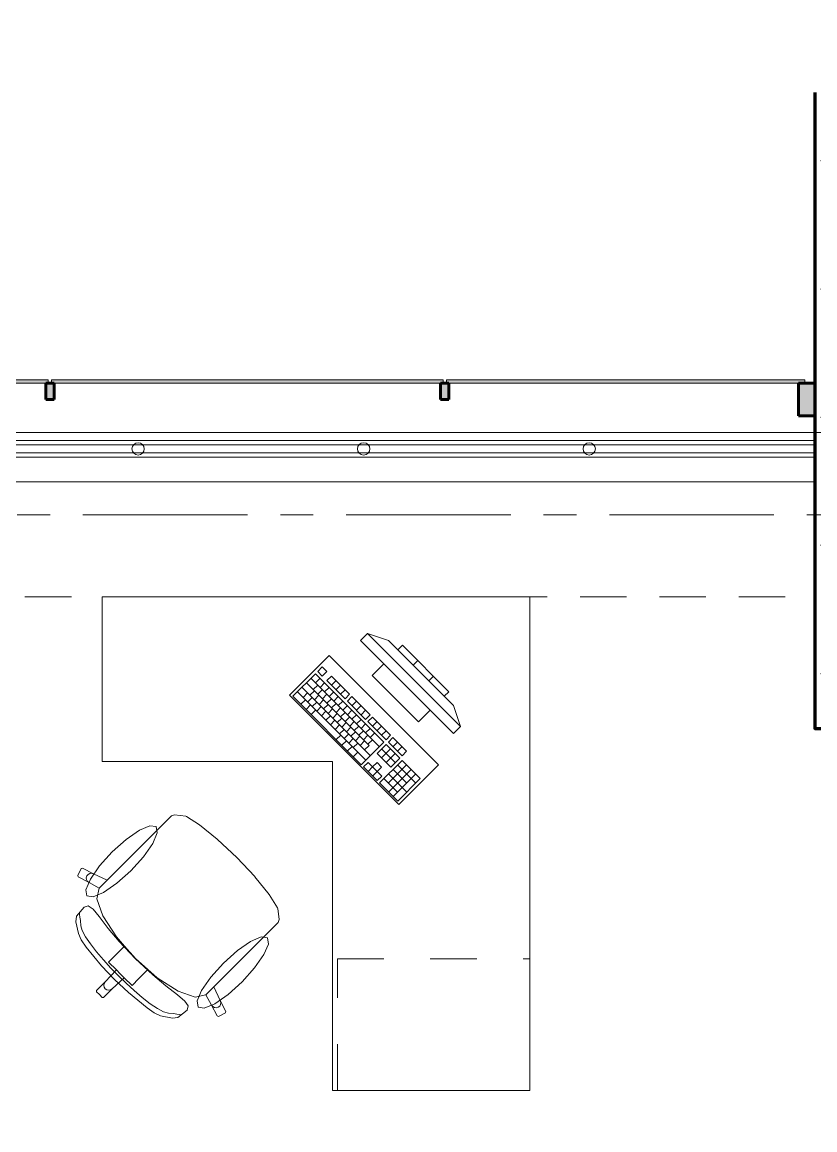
# Model space of a CAD drawing. Header units: inches. Extents: x -38 to 5698, y -33 to 92.
# Drawn here: x 291.16 to 293.57, y 37.781 to 41.147 of the extents above; entities that cross this region are included whole.
import ezdxf

# ---------------------------------------------------------------- set-up
doc = ezdxf.new("R2010")
doc.units = ezdxf.units.IN
doc.header["$MEASUREMENT"] = 0
doc.set_wipeout_variables(frame=1)
for name, pattern in [('Hidden Line', [0.195611, 0.141111, -0.0545]), ('Punto & Raya', [0.65, 0.5, -0.075, 0, -0.075]), ('Rayas', [0.282222, 0.141111, -0.141111]), ('Wipeout_Contour', [1, 0, -1])]:
    doc.linetypes.add(name, pattern=pattern)
for name, color, linetype in [('02 _ ARQ _ ALB _ Ejes Generales', 7, 'Continuous'), ('02 _ ARQ _ ZON _ Espacio.3D', 7, 'Continuous'), ('08 _ STR _ EXT _ 06 Columnas', 7, 'Continuous'), ('08 _ STR _ EXT _ 07 Losa Aligerada', 7, 'Continuous'), ('08 _ STR _ EXT _ 08 Placas Inclinadas', 7, 'Continuous'), ('08 _ STR _ EXT _ 09 Vigas', 7, 'Continuous'), ('Acabado - Muros', 7, 'Continuous'), ('Estructura - 04 MURO', 253, 'Continuous'), ('Interior - Escaleras & Barandillas', 7, 'Continuous'), ('Interior - Mobiliario', 7, 'Continuous'), ('Notas - Etiquetas', 251, 'Continuous')]:
    doc.layers.add(name, color=color, linetype=linetype)
doc.dimstyles.new('Estilo_Generado__8', dxfattribs={"dimtxt": 0.18, "dimasz": 0.0912, "dimexe": 0.18, "dimexo": 0.0625, "dimgap": 0, "dimtad": 0, "dimtih": 1, "dimtoh": 1, "dimdec": 4, "dimzin": 0, "dimdsep": 46, "dimcen": 0.09, "dimadec": 0, "dimazin": 0, "dimtfac": 1, "dimtdec": 4, "dimtmove": 0, "dimatfit": 3, "dimldrblk": 'ARROWHEAD_5', "dimfxl": 1, "dimtolj": 1, "dimtzin": 0, "dimarcsym": 0})
pattern_1 = [(0, (277.50004, 6e-09), (0, 0.3897114), [0.024375, -0.200625]), (0, (277.61254, 0.19486), (0, 0.3897114), [0.024375, -0.200625]), (60, (277.50004, 6e-09), (-0.3375, 0.1948557), [0.024375, -0.200625]), (60, (277.72504, 6e-09), (-0.3375, 0.1948557), [0.024375, -0.200625]), (120, (277.5244, 6e-09), (0.3375, 0.1948557), [0.024375, -0.200625]), (120, (277.7494, 6e-09), (0.3375, 0.1948557), [0.024375, -0.200625]), (0, (277.50004, 0.0375), (0, 0.075), [0, -0.075, 0, -0.1125]), (45, (277.53754, 0.0375), (-0.05303301, 0.05303301), [0, -0.05625, 0, -0.09375])]

# ---------------------------------------------------------------- blocks, each defined once
blk = doc.blocks.new('ARROWHEAD_5')
at = {"linetype": 'Continuous', "lineweight": 0}
blk.add_hatch(color=0, dxfattribs=at).paths.add_polyline_path([(-1, 0.2679), (0, 0), (-1, -0.2679)])
at = {"color": 0, "linetype": 'Continuous', "lineweight": 0}
blk.add_line((0, 0), (-1, 0), dxfattribs=at)

msp = doc.modelspace()

# ---------------------------------------------------------------- hatches: boundary and pattern name
at = {"layer": '08 _ STR _ EXT _ 08 Placas Inclinadas', "linetype": 'Continuous', "lineweight": 9}
h = msp.add_hatch(dxfattribs=at)
h.set_pattern_fill('HORMIGÓN_EN_MASA_0002', style=0, pattern_type=2)
h.set_pattern_definition(pattern_1)
h.paths.add_polyline_path([(293.5699, 40.9334), (293.5699, 39.9), (293.7699, 39.9), (293.7699, 40.009), (293.6403, 40.9334)])
at = {"layer": 'Acabado - Muros', "linetype": 'Continuous', "lineweight": 9}
for points in [[(291.24, 40.06), (290.05, 40.06), (290.05, 40.05), (291.24, 40.05)], [(292.44, 40.06), (291.25, 40.06), (291.25, 40.05), (292.44, 40.05)], [(293.5399, 40.06), (292.45, 40.06), (292.45, 40.05), (293.5399, 40.05)]]:
    msp.add_hatch(color=250, dxfattribs=at).paths.add_polyline_path(points)
at = {"layer": 'Acabado - Muros', "linetype": 'Continuous', "lineweight": 0}
for points in [[(291.2575, 40), (291.2575, 40.05), (291.2325, 40.05), (291.2325, 40)], [(292.4575, 40), (292.4575, 40.05), (292.4325, 40.05), (292.4325, 40)], [(293.5199, 39.95), (293.5699, 39.95), (293.5699, 40.05), (293.5199, 40.05)]]:
    msp.add_hatch(color=254, dxfattribs=at).paths.add_polyline_path(points)

# ---------------------------------------------------------------- linework, layer by layer
at = {"layer": '02 _ ARQ _ ALB _ Ejes Generales', "color": 252, "linetype": 'Punto & Raya', "lineweight": 13}
msp.add_line((283.3454, 39.65), (332.07, 39.65), dxfattribs=at)
at = {"layer": '02 _ ARQ _ ZON _ Espacio.3D', "color": 254, "linetype": 'Continuous', "lineweight": 0, "flags": 128}
msp.add_lwpolyline([(300.57, 39.4), (294.07, 39.4), (294.0699, 39), (293.5699, 39), (293.5698, 39.7505), (288.77, 39.7505), (288.7701, 39.4), (287.07, 39.4), (287.07, 37.7), (286.72, 37.7), (286.72, 33.75), (285.82, 33.75), (285.8201, 29.75)], dxfattribs=at)
at = {"layer": '08 _ STR _ EXT _ 07 Losa Aligerada', "color": 7, "linetype": 'Continuous', "lineweight": 18, "flags": 128}
msp.add_lwpolyline([(300.87, 41.4352), (299.92, 41.4352), (299.92, 42.9), (294.72, 42.9), (294.72, 41.4352), (293.7699, 41.4352), (293.7699, 39.9), (288.7701, 39.9), (288.7701, 41.1), (285.3701, 41.1), (285.3701, 37.7), (286.57, 37.7), (286.57, 33.9), (285.67, 33.9), (285.67, 21.2663), (285.72, 21.2663), (285.72, 11.97, 1.049431), (291.2937, 6.3), (302.1003, 6.3)], format="xyb", dxfattribs=at)
at = {"layer": '08 _ STR _ EXT _ 08 Placas Inclinadas', "color": 7, "linetype": 'Continuous', "lineweight": 80, "flags": 128}
msp.add_lwpolyline([(293.5699, 40.9334), (293.5699, 39.9)], dxfattribs=at)
at = {"layer": '08 _ STR _ EXT _ 09 Vigas', "color": 251, "linetype": 'Hidden Line', "lineweight": 13}
msp.add_line((287.07, 39.4), (293.57, 39.4), dxfattribs=at)
at = {"layer": 'Acabado - Muros', "color": 7, "linetype": 'Continuous', "lineweight": 60}
for p, q in [((291.2575, 40.05), (291.2325, 40.05)), ((291.2325, 40.05), (291.2325, 40)), ((291.2575, 40.05), (291.2575, 40)), ((292.4575, 40.05), (292.4325, 40.05)), ((292.4325, 40.05), (292.4325, 40)), ((292.4575, 40.05), (292.4575, 40)), ((293.5199, 40.05), (293.5199, 39.95)), ((293.5699, 40.05), (293.5199, 40.05)), ((293.5699, 40.05), (293.5699, 39.95)), ((291.2575, 40), (291.2325, 40)), ((292.4575, 40), (292.4325, 40)), ((293.5699, 39.95), (293.5199, 39.95))]:
    msp.add_line(p, q, dxfattribs=at)
at = {"layer": 'Acabado - Muros', "color": 7, "linetype": 'Continuous', "lineweight": 13, "flags": 128}
for points in [[(291.24, 40.06), (291.24, 40.05), (290.05, 40.05), (290.05, 40.06)], [(292.44, 40.06), (292.44, 40.05), (291.25, 40.05), (291.25, 40.06)], [(293.5399, 40.06), (293.5399, 40.05), (292.45, 40.05), (292.45, 40.06)]]:
    msp.add_lwpolyline(points, close=True, dxfattribs=at)
at = {"layer": 'Interior - Mobiliario', "color": 175, "linetype": 'Continuous', "lineweight": 13}
for p, q in [((292.21, 39.2889), (292.1888, 39.2677)), ((292.4928, 39.0061), (292.21, 39.2889)), ((292.21, 39.2889), (292.2736, 39.2677)), ((292.1888, 39.2677), (292.4716, 38.9849)), ((292.2736, 39.2677), (292.4716, 39.0697)), ((292.3161, 39.2536), (292.3019, 39.2394)), ((292.4575, 39.1121), (292.3161, 39.2536)), ((292.3019, 39.2394), (292.4433, 39.098)), ((292.0726, 39.1872), (292.0589, 39.1735)), ((292.0865, 39.1733), (292.0726, 39.1872)), ((292.2595, 39.197), (292.2241, 39.1616)), ((292.4009, 39.0556), (292.2595, 39.197)), ((292.3491, 39.1923), (292.3632, 39.2064)), ((292.052, 39.1666), (291.9835, 39.098)), ((292.0383, 39.1529), (292.246, 38.9452)), ((292.2598, 38.9589), (292.052, 39.1666)), ((292.0522, 39.139), (292.0659, 39.1528)), ((292.0589, 39.1735), (292.0727, 39.1596)), ((292.0727, 39.1596), (292.0865, 39.1733)), ((292.1003, 39.1595), (292.0866, 39.1458)), ((292.1557, 39.1041), (292.1003, 39.1595)), ((292.2241, 39.1616), (292.3656, 39.0202)), ((292.3962, 39.1451), (292.4104, 39.1593)), ((292.0109, 39.1255), (292.2186, 38.9178)), ((292.0246, 39.1392), (292.215, 38.9488)), ((292.0454, 39.1184), (292.0591, 39.1321)), ((292.0592, 39.1046), (292.0729, 39.1183)), ((292.066, 39.1252), (292.0797, 39.1389)), ((292.0799, 39.1113), (292.0936, 39.1251)), ((292.0866, 39.1458), (292.142, 39.0904)), ((292.1004, 39.1319), (292.1142, 39.1456)), ((292.1143, 39.1181), (292.128, 39.1318)), ((292.1281, 39.1042), (292.1419, 39.1179)), ((291.9835, 39.098), (292.1912, 38.8903)), ((291.9972, 39.1118), (292.2049, 38.904)), ((292.0077, 39.0738), (292.0214, 39.0875)), ((292.0145, 39.0944), (292.0282, 39.1082)), ((292.0283, 39.0806), (292.0421, 39.0943)), ((292.0351, 39.1012), (292.0488, 39.1149)), ((292.049, 39.0874), (292.0627, 39.1011)), ((292.0628, 39.0735), (292.0765, 39.0872)), ((292.0731, 39.0907), (292.0868, 39.1044)), ((292.0869, 39.0769), (292.1006, 39.0906)), ((292.0937, 39.0975), (292.1074, 39.1112)), ((292.1076, 39.0837), (292.1213, 39.0974)), ((292.1214, 39.0698), (292.1351, 39.0835)), ((292.142, 39.0904), (292.1557, 39.1041)), ((292.1626, 39.0972), (292.1489, 39.0835)), ((292.1489, 39.0835), (292.2043, 39.0281)), ((292.218, 39.0418), (292.1626, 39.0972)), ((292.1628, 39.0696), (292.1765, 39.0833)), ((292.4433, 39.098), (292.4575, 39.1121)), ((292.0233, 39.0582), (292.037, 39.0719)), ((292.0389, 39.0426), (292.0526, 39.0564)), ((292.0422, 39.0667), (292.0559, 39.0805)), ((292.056, 39.0529), (292.0698, 39.0666)), ((292.0699, 39.0391), (292.0836, 39.0528)), ((292.0767, 39.0597), (292.0904, 39.0734)), ((292.0905, 39.0458), (292.1042, 39.0596)), ((292.1008, 39.063), (292.1145, 39.0767)), ((292.1146, 39.0492), (292.1283, 39.0629)), ((292.1285, 39.0353), (292.1422, 39.049)), ((292.1353, 39.056), (292.149, 39.0697)), ((292.1491, 39.0421), (292.1628, 39.0558)), ((292.1766, 39.0558), (292.1903, 39.0695)), ((292.1905, 39.0419), (292.2042, 39.0556)), ((292.3656, 39.0202), (292.4009, 39.0556)), ((292.4928, 39.0061), (292.4716, 39.0697)), ((292.0837, 39.0252), (292.0974, 39.0389)), ((292.0976, 39.0114), (292.1113, 39.0251)), ((292.1044, 39.032), (292.1181, 39.0457)), ((292.1182, 39.0181), (292.1319, 39.0319)), ((292.1321, 39.0043), (292.1458, 39.018)), ((292.1423, 39.0215), (292.156, 39.0352)), ((292.1562, 39.0076), (292.1699, 39.0213)), ((292.163, 39.0283), (292.1767, 39.042)), ((292.1768, 39.0144), (292.1905, 39.0281)), ((292.1907, 39.0006), (292.2044, 39.0143)), ((292.2043, 39.0281), (292.218, 39.0418)), ((292.2249, 39.0349), (292.2112, 39.0211)), ((292.2112, 39.0211), (292.2666, 38.9657)), ((292.2803, 38.9795), (292.2249, 39.0349)), ((292.2251, 39.0073), (292.2388, 39.021)), ((292.1114, 38.9975), (292.1251, 39.0112)), ((292.1253, 38.9837), (292.139, 38.9974)), ((292.1391, 38.9698), (292.1528, 38.9835)), ((292.1459, 38.9905), (292.1596, 39.0042)), ((292.1598, 38.9766), (292.1735, 38.9903)), ((292.17, 38.9938), (292.1837, 39.0075)), ((292.1839, 38.9799), (292.1976, 38.9936)), ((292.2045, 38.9867), (292.2182, 39.0004)), ((292.2183, 38.9729), (292.2321, 38.9866)), ((292.2389, 38.9934), (292.2526, 39.0072)), ((292.2528, 38.9796), (292.2665, 38.9933)), ((292.4716, 38.9849), (292.4928, 39.0061)), ((292.115, 38.9665), (292.1287, 38.9802)), ((292.1323, 38.9492), (292.146, 38.9629)), ((292.153, 38.956), (292.1667, 38.9697)), ((292.1668, 38.9421), (292.1805, 38.9558)), ((292.1736, 38.9628), (292.1873, 38.9765)), ((292.1875, 38.9489), (292.2012, 38.9626)), ((292.1912, 38.8903), (292.2598, 38.9589)), ((292.1977, 38.9661), (292.2114, 38.9798)), ((292.2013, 38.9351), (292.215, 38.9488)), ((292.2116, 38.9522), (292.2253, 38.9659)), ((292.2667, 38.952), (292.2393, 38.9245)), ((292.2666, 38.9657), (292.2803, 38.9795)), ((292.3082, 38.9104), (292.2667, 38.952)), ((292.2872, 38.9725), (292.2735, 38.9588)), ((292.2735, 38.9588), (292.3151, 38.9173)), ((292.3288, 38.931), (292.2872, 38.9725)), ((292.2874, 38.945), (292.3011, 38.9587)), ((292.1496, 38.9319), (292.1634, 38.9456)), ((292.167, 38.9146), (292.1807, 38.9283)), ((292.2393, 38.9245), (292.2808, 38.883)), ((292.253, 38.9383), (292.2945, 38.8967)), ((292.2531, 38.9107), (292.2805, 38.9381)), ((292.2669, 38.8968), (292.2944, 38.9243)), ((292.3012, 38.9311), (292.3149, 38.9448)), ((292.3151, 38.9173), (292.3288, 38.931)), ((292.2118, 38.8971), (292.1981, 38.8834)), ((292.1981, 38.8834), (292.2397, 38.8419)), ((292.2257, 38.8833), (292.2118, 38.8971)), ((292.212, 38.8696), (292.2257, 38.8833)), ((292.2394, 38.897), (292.2257, 38.8833)), ((292.2257, 38.8833), (292.2395, 38.8694)), ((292.2532, 38.8831), (292.2394, 38.897)), ((292.2395, 38.8694), (292.2532, 38.8831)), ((292.3151, 38.9035), (292.2466, 38.8349)), ((292.2741, 38.8348), (292.329, 38.8897)), ((292.2808, 38.883), (292.3082, 38.9104)), ((292.3014, 38.8898), (292.3568, 38.8344)), ((292.3705, 38.8481), (292.3151, 38.9035)), ((292.2258, 38.8557), (292.2395, 38.8694)), ((292.2534, 38.8556), (292.2395, 38.8694)), ((292.2397, 38.8419), (292.2534, 38.8556)), ((292.2603, 38.8486), (292.3018, 38.8071)), ((292.274, 38.8624), (292.3294, 38.807)), ((292.2743, 38.8072), (292.3428, 38.8758)), ((292.2877, 38.8761), (292.3293, 38.8345)), ((292.2881, 38.7934), (292.3567, 38.862)), ((292.302, 38.7795), (292.3705, 38.8481)), ((292.2466, 38.8349), (292.302, 38.7795)), ((291.5924, 38.7127), (291.5669, 38.6872)), ((291.6143, 38.7346), (291.5924, 38.7127)), ((291.6236, 38.7375), (291.6143, 38.7346)), ((291.6575, 38.7335), (291.6236, 38.7375)), ((291.6597, 38.7326), (291.6575, 38.7335)), ((291.6997, 38.7077), (291.6597, 38.7326)), ((291.5669, 38.6872), (291.419, 38.5393)), ((291.7534, 38.6641), (291.6997, 38.7077)), ((291.7542, 38.6634), (291.7534, 38.6641)), ((291.8125, 38.6086), (291.7542, 38.6634)), ((291.8125, 38.6086), (291.8674, 38.5503)), ((291.3401, 38.5746), (291.3293, 38.5532)), ((291.3293, 38.5532), (291.3306, 38.5492)), ((291.3306, 38.5492), (291.3637, 38.5322)), ((291.3441, 38.5759), (291.3401, 38.5746)), ((291.3772, 38.5589), (291.3441, 38.5759)), ((291.3571, 38.5524), (291.3555, 38.5468)), ((291.3555, 38.5468), (291.3562, 38.541)), ((291.3607, 38.557), (291.3571, 38.5524)), ((291.3658, 38.5598), (291.3607, 38.557)), ((291.3716, 38.5605), (291.3658, 38.5598)), ((291.3772, 38.5589), (291.3716, 38.5605)), ((291.419, 38.5393), (291.3772, 38.5589)), ((291.8674, 38.5503), (291.8681, 38.5494)), ((291.8681, 38.5494), (291.9116, 38.4958)), ((291.3562, 38.541), (291.3591, 38.5358)), ((291.3591, 38.5358), (291.3637, 38.5322)), ((291.3637, 38.5322), (291.3947, 38.5149)), ((291.3947, 38.5149), (291.3873, 38.4829)), ((291.3948, 38.5151), (291.3947, 38.5149)), ((291.3948, 38.5151), (291.419, 38.5393)), ((291.3873, 38.4829), (291.4056, 38.4309)), ((291.9116, 38.4958), (291.9365, 38.4557)), ((291.3486, 38.4578), (291.3254, 38.4299)), ((291.3615, 38.4612), (291.3486, 38.4578)), ((291.3759, 38.4512), (291.3615, 38.4612)), ((291.3945, 38.4289), (291.3759, 38.4512)), ((291.9365, 38.4557), (291.9374, 38.4536)), ((291.9374, 38.4536), (291.9414, 38.4197)), ((291.3254, 38.4299), (291.3236, 38.4132)), ((291.3236, 38.4132), (291.3313, 38.377)), ((291.3351, 38.4352), (291.3343, 38.4397)), ((291.3359, 38.4272), (291.3351, 38.4352)), ((291.3379, 38.4164), (291.3359, 38.4272)), ((291.3391, 38.401), (291.3379, 38.4164)), ((291.4224, 38.3927), (291.3945, 38.4289)), ((291.4056, 38.4309), (291.447, 38.3671)), ((291.9386, 38.4104), (291.9166, 38.3884)), ((291.9414, 38.4197), (291.9386, 38.4104)), ((291.3313, 38.377), (291.3403, 38.3578)), ((291.343, 38.3863), (291.3391, 38.401)), ((291.3529, 38.3674), (291.343, 38.3863)), ((291.4551, 38.3534), (291.4224, 38.3927)), ((291.9166, 38.3884), (291.8911, 38.3629)), ((291.3403, 38.3578), (291.3552, 38.3361)), ((291.3678, 38.3456), (291.3529, 38.3674)), ((291.3864, 38.3218), (291.3678, 38.3456)), ((291.447, 38.3671), (291.4717, 38.339)), ((291.5046, 38.3007), (291.4551, 38.3534)), ((291.8911, 38.3629), (291.7432, 38.2151)), ((291.3552, 38.3361), (291.402, 38.2794)), ((291.4075, 38.297), (291.3864, 38.3218)), ((291.4444, 38.3116), (291.4232, 38.2905)), ((291.4717, 38.339), (291.4444, 38.3116)), ((291.4717, 38.339), (291.5051, 38.3011)), ((291.402, 38.2794), (291.4411, 38.2372)), ((291.4301, 38.2724), (291.4075, 38.297)), ((291.4232, 38.2905), (291.4469, 38.2668)), ((291.5046, 38.3007), (291.5574, 38.2512)), ((291.5429, 38.2678), (291.5051, 38.3011)), ((291.4469, 38.2668), (291.4129, 38.2303)), ((291.4529, 38.2489), (291.4301, 38.2724)), ((291.4707, 38.2429), (291.4342, 38.2089)), ((291.4469, 38.2668), (291.4588, 38.2549)), ((291.4529, 38.2489), (291.4763, 38.2261)), ((291.4707, 38.2429), (291.4588, 38.2549)), ((291.4944, 38.2193), (291.4707, 38.2429)), ((291.5155, 38.2404), (291.4944, 38.2193)), ((291.5429, 38.2678), (291.5155, 38.2404)), ((291.571, 38.243), (291.5429, 38.2678)), ((291.5574, 38.2512), (291.5967, 38.2185)), ((291.6349, 38.2017), (291.571, 38.243)), ((291.4129, 38.2303), (291.3868, 38.2042)), ((291.4342, 38.2089), (291.4081, 38.1829)), ((291.4096, 38.2254), (291.4085, 38.2197)), ((291.4085, 38.2197), (291.4097, 38.2139)), ((291.4129, 38.2303), (291.4096, 38.2254)), ((291.4097, 38.2139), (291.413, 38.209)), ((291.4179, 38.2058), (291.413, 38.209)), ((291.4342, 38.2089), (291.4294, 38.2057)), ((291.4833, 38.1981), (291.4411, 38.2372)), ((291.4763, 38.2261), (291.501, 38.2036)), ((291.5967, 38.2185), (291.6328, 38.1906)), ((291.719, 38.1908), (291.7432, 38.2151)), ((291.7432, 38.2151), (291.7628, 38.1733)), ((291.3868, 38.2042), (291.3868, 38.1999)), ((291.3868, 38.1999), (291.3953, 38.1914)), ((291.4039, 38.1829), (291.3953, 38.1914)), ((291.4081, 38.1829), (291.4039, 38.1829)), ((291.4236, 38.2046), (291.4179, 38.2058)), ((291.4294, 38.2057), (291.4236, 38.2046)), ((291.54, 38.1513), (291.4833, 38.1981)), ((291.501, 38.2036), (291.5257, 38.1824)), ((291.5257, 38.1824), (291.5495, 38.1638)), ((291.6328, 38.1906), (291.6551, 38.1719)), ((291.6868, 38.1833), (291.6349, 38.2017)), ((291.7188, 38.1908), (291.6868, 38.1833)), ((291.719, 38.1908), (291.7188, 38.1908)), ((291.7361, 38.1598), (291.7188, 38.1908)), ((291.7628, 38.1733), (291.7644, 38.1677)), ((291.7628, 38.1733), (291.7798, 38.1402)), ((291.5617, 38.1364), (291.54, 38.1513)), ((291.5495, 38.1638), (291.5714, 38.149)), ((291.5714, 38.149), (291.5902, 38.139)), ((291.5902, 38.139), (291.605, 38.1351)), ((291.6617, 38.1447), (291.6339, 38.1215)), ((291.6551, 38.1719), (291.6651, 38.1576)), ((291.6651, 38.1576), (291.6617, 38.1447)), ((291.7398, 38.1552), (291.7361, 38.1598)), ((291.7531, 38.1267), (291.7361, 38.1598)), ((291.7449, 38.1523), (291.7398, 38.1552)), ((291.7507, 38.1516), (291.7449, 38.1523)), ((291.7563, 38.1531), (291.7507, 38.1516)), ((291.7609, 38.1567), (291.7563, 38.1531)), ((291.7638, 38.1618), (291.7609, 38.1567)), ((291.7644, 38.1677), (291.7638, 38.1618)), ((291.7798, 38.1402), (291.7785, 38.1362)), ((291.581, 38.1274), (291.5617, 38.1364)), ((291.6171, 38.1196), (291.581, 38.1274)), ((291.605, 38.1351), (291.6204, 38.134)), ((291.6339, 38.1215), (291.6171, 38.1196)), ((291.6204, 38.134), (291.6311, 38.1319)), ((291.6311, 38.1319), (291.6392, 38.1311)), ((291.6392, 38.1311), (291.6437, 38.1303)), ((291.7571, 38.1253), (291.7531, 38.1267)), ((291.7785, 38.1362), (291.7571, 38.1253))]:
    msp.add_line(p, q, dxfattribs=at)
at = {"layer": 'Interior - Mobiliario', "color": 175, "linetype": 'Rayas', "lineweight": 13}
for p, q in [((292.1189, 37.9), (292.1189, 38.3)), ((292.1189, 38.3), (292.7039, 38.3))]:
    msp.add_line(p, q, dxfattribs=at)
at = {"layer": 'Interior - Mobiliario', "color": 175, "linetype": 'Continuous', "lineweight": 13, "flags": 128}
for points in [[(292.7039, 39.4), (292.7039, 37.9), (292.1039, 37.9), (292.1039, 38.9), (291.4039, 38.9), (291.4039, 39.4)], [(292.0933, 39.2217), (291.9731, 39.1015), (292.3055, 38.7692), (292.4257, 38.8894)], [(291.4341, 38.6251), (291.3959, 38.5826), (291.3679, 38.5423), (291.3543, 38.5102), (291.3572, 38.4913), (291.3761, 38.4884), (291.4082, 38.502), (291.4485, 38.53), (291.491, 38.5682), (291.5292, 38.6107), (291.5572, 38.651), (291.5708, 38.6831), (291.5679, 38.702), (291.549, 38.7049), (291.5169, 38.6913), (291.4766, 38.6632)], [(291.829, 38.2302), (291.7865, 38.192), (291.7462, 38.164), (291.7141, 38.1504), (291.6952, 38.1533), (291.6923, 38.1722), (291.7059, 38.2042), (291.7339, 38.2446), (291.7721, 38.2871), (291.8146, 38.3252), (291.8549, 38.3533), (291.887, 38.3669), (291.9059, 38.364), (291.9088, 38.3451), (291.8952, 38.313), (291.8672, 38.2726)]]:
    msp.add_lwpolyline(points, close=True, dxfattribs=at)

# ---------------------------------------------------------------- leaders
at = {"layer": 'Notas - Etiquetas', "color": 8, "linetype": 'Continuous', "lineweight": 13, "annotation_type": 0, "has_hookline": 1, "hookline_direction": 1, "text_width": 1.9482, "horizontal_direction": (1, -1e-06, 0)}
msp.add_leader([(297.6569, 39.415), (297.4998, 39.2487), (295.0297, 39.2487)], dimstyle='Estilo_Generado__8', dxfattribs=at)

# ---------------------------------------------------------------- next in the draw order: wipeouts: each hides what was drawn before it
at = {"color": 254, "linetype": 'Wipeout_Contour', "lineweight": 0, "ltscale": 9704.695861}
msp.add_wipeout([(293.5699, 39.9), (288.7701, 39.9), (288.7701, 39.75), (293.5699, 39.75)], dxfattribs=at).dxf.layer = 'Estructura - 04 MURO'

# ---------------------------------------------------------------- next in the draw order: hatches: boundary and pattern name
at = {"layer": '08 _ STR _ EXT _ 06 Columnas', "linetype": 'Continuous', "lineweight": 9}
h = msp.add_hatch(dxfattribs=at)
h.set_pattern_fill('HORMIGÓN_EN_MASA_0002', style=0, pattern_type=2)
h.set_pattern_definition(pattern_1)
h.paths.add_polyline_path([(293.5699, 39), (294.0699, 39), (294.0699, 39.4), (294.4699, 39.4), (294.4699, 39.9), (293.7699, 39.9), (293.7699, 39.75), (293.5699, 39.75)])
h = msp.add_hatch(dxfattribs=at)
h.set_pattern_fill('HORMIGÓN_EN_MASA_0002', style=0, pattern_type=2)
h.set_pattern_definition(pattern_1)
h.paths.add_polyline_path([(293.5699, 39.9), (293.7699, 39.75), (293.7699, 39.9)])
h = msp.add_hatch(dxfattribs=at)
h.set_pattern_fill('HORMIGÓN_EN_MASA_0002', style=0, pattern_type=2)
h.set_pattern_definition(pattern_1)
h.paths.add_polyline_path([(293.7699, 39.75), (293.5699, 39.9), (293.5699, 39.75)])

# ---------------------------------------------------------------- next in the draw order: linework, layer by layer
at = {"layer": '08 _ STR _ EXT _ 06 Columnas', "color": 7, "linetype": 'Continuous', "lineweight": 80, "flags": 128}
for points in [[(293.5699, 39.75), (293.5699, 39), (294.0699, 39), (294.0699, 39.4), (294.4699, 39.4), (294.4699, 39.9), (293.7699, 39.9)], [(293.5699, 39.9), (293.5699, 39.75)]]:
    msp.add_lwpolyline(points, dxfattribs=at)
at = {"layer": '08 _ STR _ EXT _ 09 Vigas', "color": 251, "linetype": 'Hidden Line', "lineweight": 13}
msp.add_line((286.57, 39.9), (329.07, 39.9), dxfattribs=at)
at = {"layer": 'Estructura - 04 MURO', "color": 7, "linetype": 'Continuous', "lineweight": 13, "flags": 128}
for points in [[(293.5699, 39.9), (288.7701, 39.9)], [(288.7701, 39.75), (293.5699, 39.75)]]:
    msp.add_lwpolyline(points, dxfattribs=at)
at = {"layer": 'Interior - Escaleras & Barandillas', "color": 161, "linetype": 'Continuous', "lineweight": 13, "flags": 128}
for points in [[(288.7701, 39.875), (288.7701, 39.825), (293.5699, 39.825), (293.5699, 39.875)], [(288.7701, 39.8625), (288.7701, 39.8375), (293.5699, 39.8375), (293.5699, 39.8625)], [(288.7701, 39.8625), (288.7701, 39.8375), (293.5699, 39.8375), (293.5699, 39.8625)], [(288.7701, 39.8625), (288.7701, 39.8375), (293.5699, 39.8375), (293.5699, 39.8625)]]:
    msp.add_lwpolyline(points, close=True, dxfattribs=at)
for points in [[(291.5129, 39.8313, 1), (291.5129, 39.8688, 1)], [(292.1985, 39.8313, 1), (292.1985, 39.8688, 1)], [(292.8842, 39.8313, 1), (292.8842, 39.8688, 1)]]:
    msp.add_lwpolyline(points, format="xyb", close=True, dxfattribs=at)

doc.saveas('drawing.dxf')
